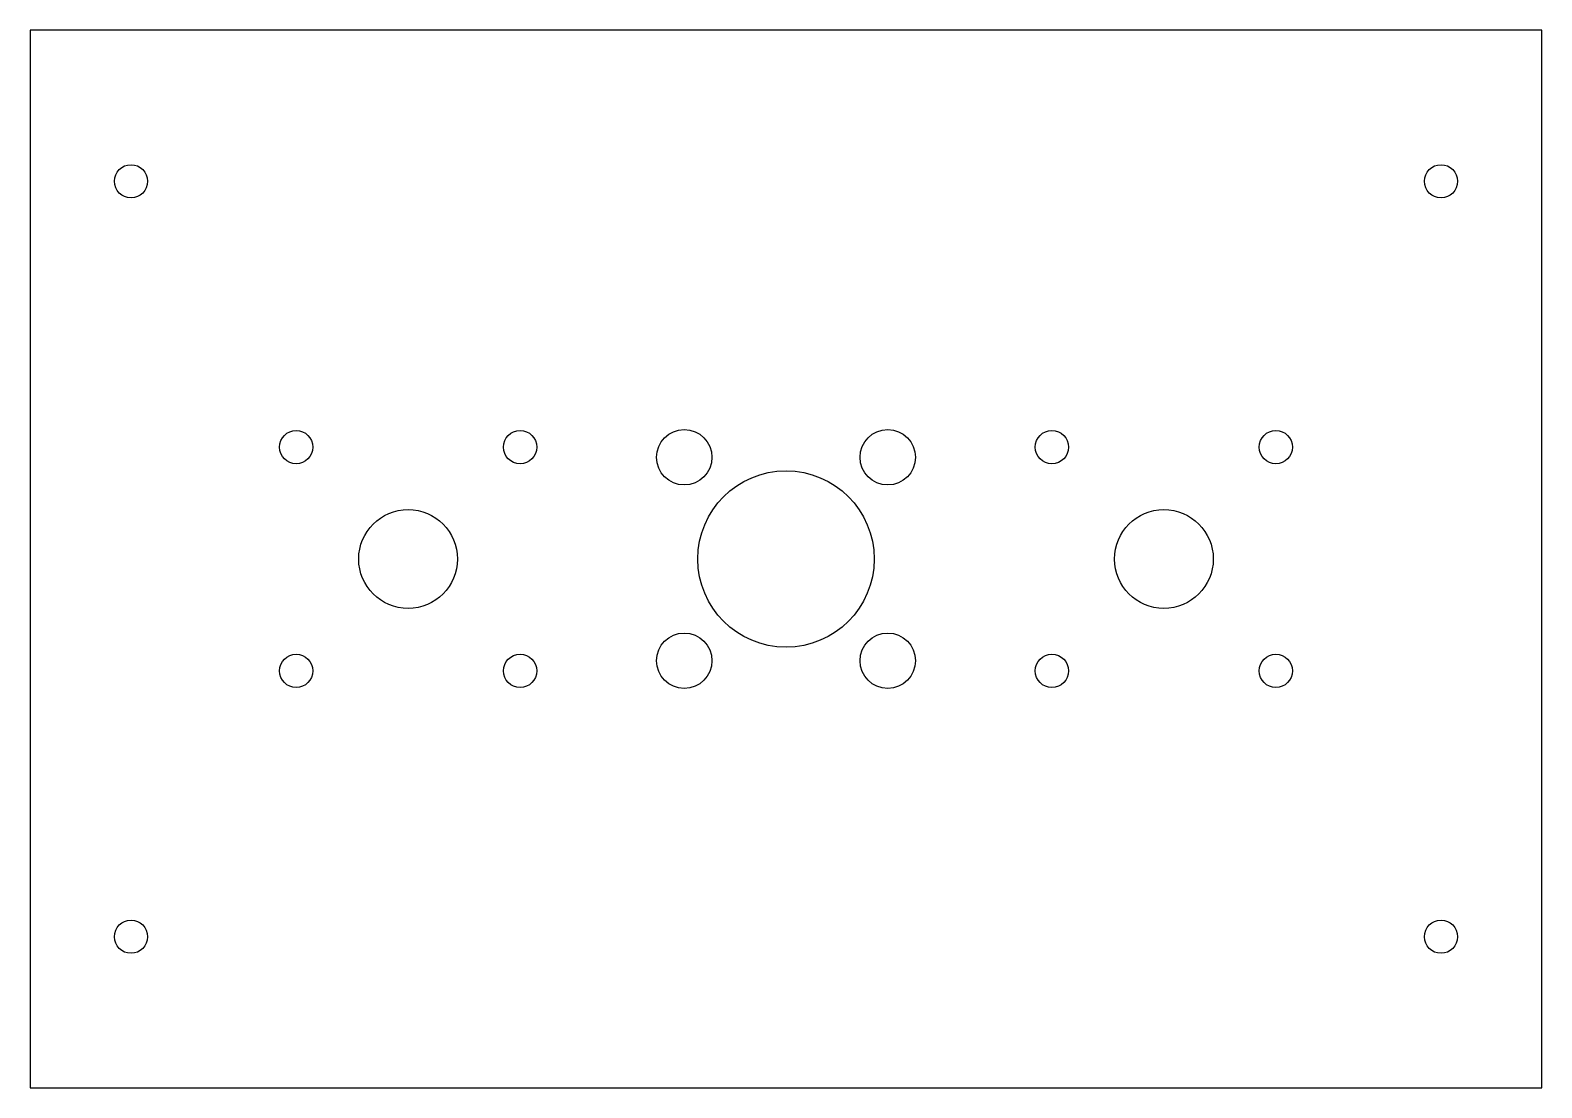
# Model space of a CAD drawing. Header units: millimetres. Extents: x -75 to 75, y -52 to 52.
import ezdxf

# ---------------------------------------------------------------- set-up
doc = ezdxf.new("R2010")
doc.units = ezdxf.units.MM

msp = doc.modelspace()

# ---------------------------------------------------------------- linework, layer by layer
at = {"color": 7, "linetype": 'Continuous', "lineweight": 25}
for p, q in [((-75, 52.5), (-75, -52.5)), ((75, 52.5), (-75, 52.5)), ((75, -52.5), (75, 52.5)), ((-75, -52.5), (75, -52.5))]:
    msp.add_line(p, q, dxfattribs=at)
for centre, radius in [((-65, 37.5), 1.65), ((65, 37.5), 1.65), ((-48.61, 11.11), 1.65), ((-26.39, 11.11), 1.65), ((-10.1, 10.1), 2.75), ((10.1, 10.1), 2.75), ((26.39, 11.11), 1.65), ((48.61, 11.11), 1.65), ((0, 0), 8.75), ((-37.5, 0), 4.9), ((37.5, 0), 4.9), ((-10.1, -10.1), 2.75), ((10.1, -10.1), 2.75), ((-48.61, -11.11), 1.65), ((-26.39, -11.11), 1.65), ((26.39, -11.11), 1.65), ((48.61, -11.11), 1.65), ((-65, -37.5), 1.65), ((65, -37.5), 1.65)]:
    msp.add_circle(centre, radius, dxfattribs=at)

doc.saveas('drawing.dxf')
